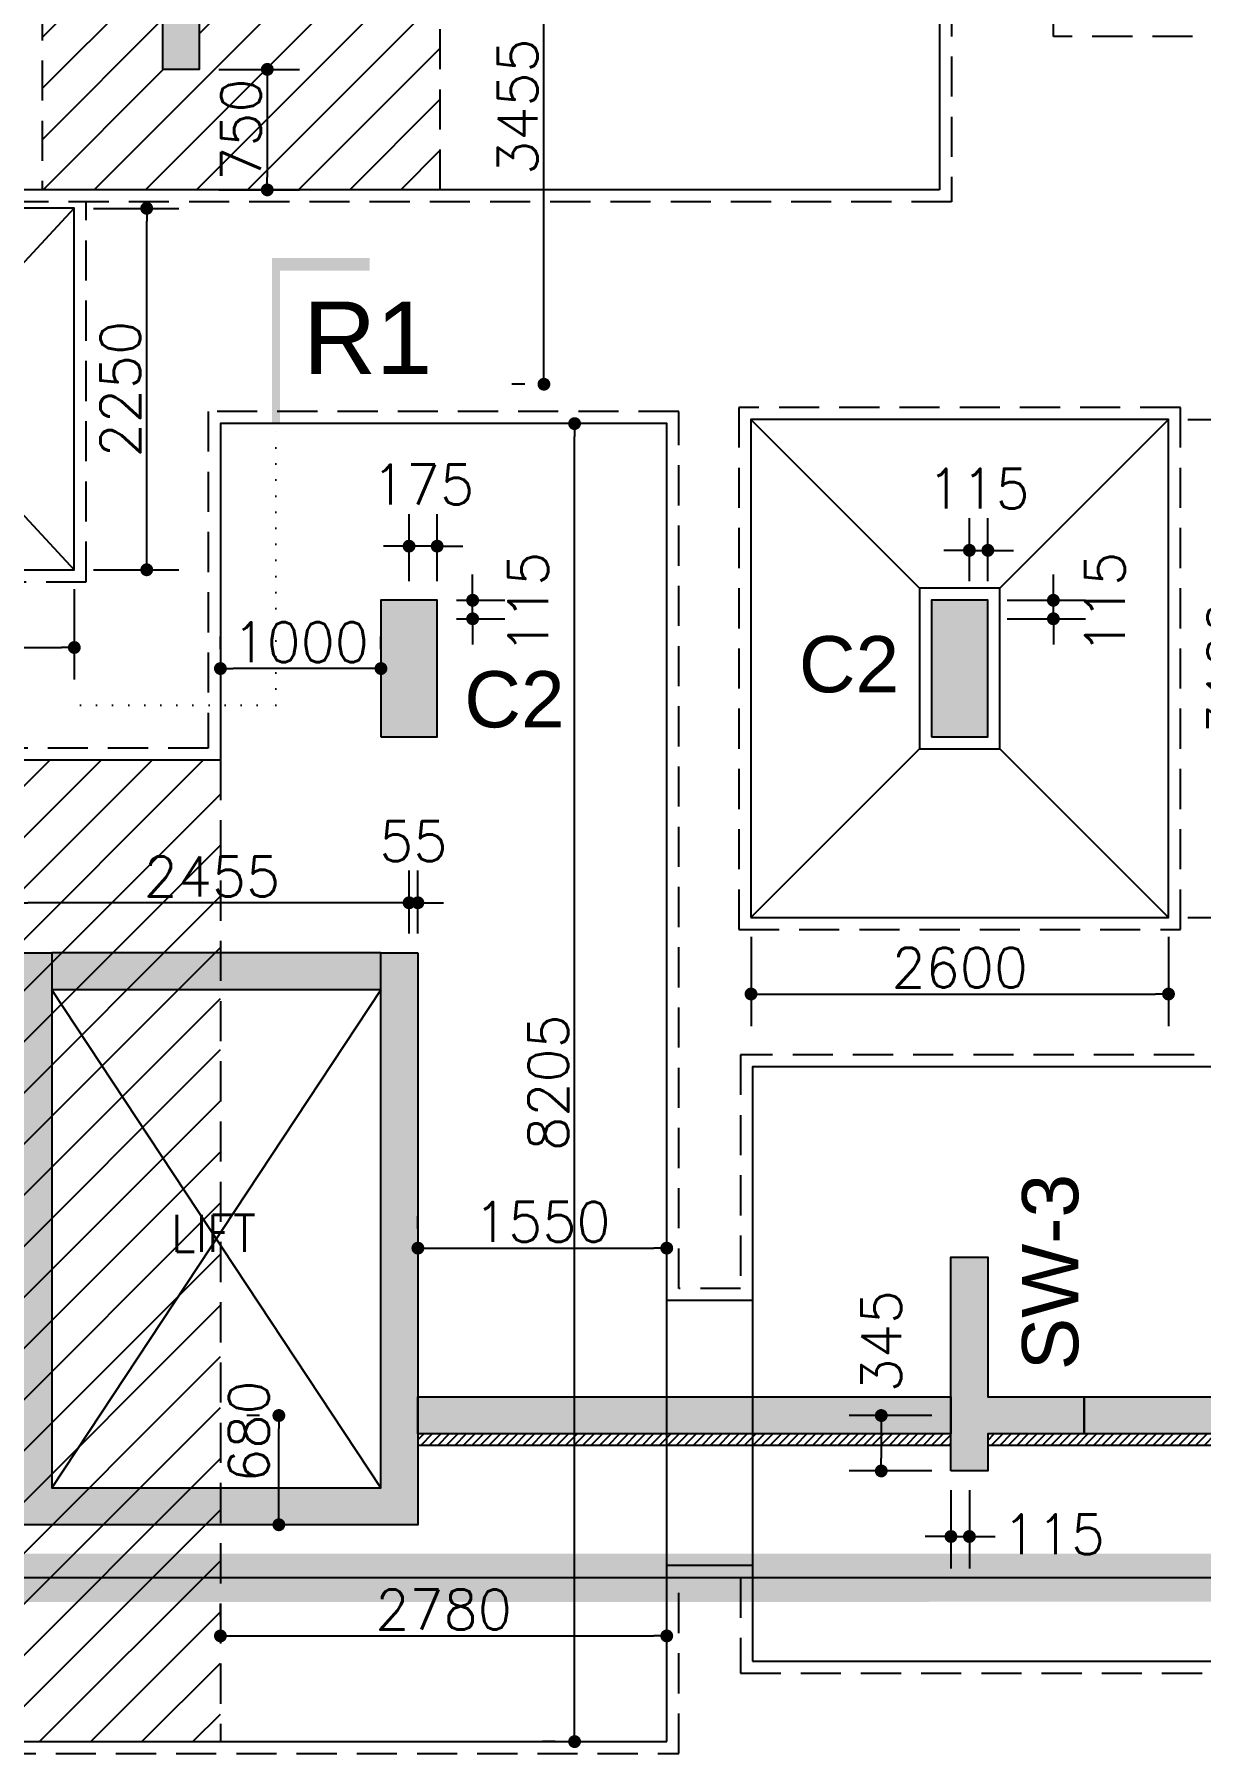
# Model space of a CAD drawing. Extents: x -200722 to 834823, y -494970 to 88783.
# Drawn here: x 493762 to 501026, y 23049 to 33752 of the extents above; entities that cross this region are included whole.
import ezdxf
from ezdxf.enums import TextEntityAlignment as Align

# ---------------------------------------------------------------- set-up
doc = ezdxf.new("R2010")
doc.units = 0
doc.header["$LTSCALE"] = 100
doc.header["$MEASUREMENT"] = 0
doc.header["$PDMODE"] = 34
doc.linetypes.add('DOT', pattern=[0.25, 0, -0.25])
doc.linetypes.add('HIDDEN', pattern=[0.375, 0.25, -0.125])
doc.layers.get('0').update_dxf_attribs({"linetype": 'CONTINUOUS'})
doc.layers.get('DEFPOINTS').update_dxf_attribs({"linetype": 'CONTINUOUS'})
doc.layers.add('1_COLUMN', color=4, linetype='CONTINUOUS', lineweight=5)
doc.layers.add('HATCH', color=252, linetype='CONTINUOUS', lineweight=30)
for name, color, linetype in [('BEAM', 4, 'CONTINUOUS'), ('COL. SHED. STEEL.', 6, 'CONTINUOUS'), ('COL_H', 235, 'CONTINUOUS'), ('DIM', 3, 'CONTINUOUS'), ('F_EXEC', 3, 'HIDDEN'), ('F_FTG1', 11, 'CONTINUOUS'), ('RCCWALL', 6, 'CONTINUOUS'), ('SLAB THK.', 2, 'CONTINUOUS'), ('TEXT', 2, 'CONTINUOUS')]:
    doc.layers.add(name, color=color, linetype=linetype)
doc.styles.add('AR', font='arial.ttf')
doc.styles.add('ROMANS', font='romans.shx')
doc.styles.get("Standard").update_dxf_attribs({"font": 'simplex.shx'})
doc.styles.add('TIMES-N', font='arial.ttf')
doc.dimstyles.new('STANDARD$0', dxfattribs={"dimtxt": 2.5, "dimasz": 2.5, "dimexe": 2, "dimexo": 0.7, "dimgap": 0.9, "dimtad": 1, "dimdec": 0, "dimdsep": 46, "dimtxsty": 'ROMANS', "dimcen": 0.09, "dimclrd": 4, "dimclre": 4, "dimclrt": 3, "dimadec": 0, "dimazin": 0, "dimtfac": 1, "dimtdec": 0, "dimtmove": 0, "dimatfit": 3, "dimfxl": 1, "dimtolj": 1, "dimtzin": 0, "dimarcsym": 0})

# ---------------------------------------------------------------- blocks, each defined once
blk = doc.blocks.new('DOT')
at = {"color": 0, "linetype": 'ByBlock'}
blk.add_line((-0.5, 0), (-1, 0), dxfattribs=at)
at = {"color": 0, "linetype": 'ByBlock', "const_width": 0.5}
blk.add_lwpolyline([(-0.25, 0, 1), (0.25, 0, 1)], format="xyb", close=True, dxfattribs=at)
blk = doc.blocks.new('*D2489')
at = {"layer": 'BEAM', "color": 0, "lineweight": -2, "transparency": 16777216}
for p, q in [((494921, 23902), (494921, 23982)), ((497701, 23902), (497701, 23982)), ((495001, 23782), (497621, 23782))]:
    blk.add_line(p, q, dxfattribs=at)
at = {"layer": 'DEFPOINTS', "color": 0, "lineweight": -3, "ltscale": 0.4, "transparency": 16777216}
for p in [(494921, 23782), (497701, 23782), (497701, 23782)]:
    blk.add_point(p, dxfattribs=at)
at = {"layer": 'BEAM', "color": 0, "lineweight": -2, "ltscale": 0.4, "transparency": 16777216, "xscale": 80, "yscale": 80, "zscale": 80, "rotation": 180}
blk.add_blockref('DOT', (494921, 23782), dxfattribs=at)
at = {"layer": 'BEAM', "color": 0, "lineweight": -2, "ltscale": 0.4, "transparency": 16777216, "xscale": 80, "yscale": 80, "zscale": 80}
blk.add_blockref('DOT', (497701, 23782), dxfattribs=at)
at = {"layer": 'BEAM', "color": 0, "ltscale": 0.4, "transparency": 16777216, "insert": (496311, 23946), "char_height": 248, "attachment_point": 5}
blk.add_mtext('\\A1;2780', dxfattribs=at)
blk = doc.blocks.new('_DOT')
at = {"color": 0, "linetype": 'ByBlock'}
blk.add_line((-0.5, 0), (-1, 0), dxfattribs=at)
at = {"color": 0, "linetype": 'ByBlock', "const_width": 0.5}
blk.add_lwpolyline([(-0.25, 0, 1), (0.25, 0, 1)], format="xyb", close=True, dxfattribs=at)
blk = doc.blocks.new('*D2262')
at = {"layer": 'BEAM', "color": 0, "lineweight": -2, "transparency": 16777216}
for p, q in [((496151, 26316), (496151, 26396)), ((497701, 26316), (497701, 26396)), ((496231, 26196), (497621, 26196))]:
    blk.add_line(p, q, dxfattribs=at)
at = {"layer": 'DEFPOINTS', "color": 0, "lineweight": -3, "ltscale": 0.4, "transparency": 16777216}
for p in [(496151, 26196), (497701, 26196), (497701, 26196)]:
    blk.add_point(p, dxfattribs=at)
at = {"layer": 'BEAM', "color": 0, "lineweight": -2, "ltscale": 0.4, "transparency": 16777216, "xscale": 80, "yscale": 80, "zscale": 80, "rotation": 180}
blk.add_blockref('DOT', (496151, 26196), dxfattribs=at)
at = {"layer": 'BEAM', "color": 0, "lineweight": -2, "ltscale": 0.4, "transparency": 16777216, "xscale": 80, "yscale": 80, "zscale": 80}
blk.add_blockref('DOT', (497701, 26196), dxfattribs=at)
at = {"layer": 'BEAM', "color": 0, "ltscale": 0.4, "transparency": 16777216, "insert": (496926, 26360), "char_height": 248, "attachment_point": 5}
blk.add_mtext('\\A1;1550', dxfattribs=at)
blk = doc.blocks.new('*D2267')
at = {"layer": 'BEAM', "color": 0, "lineweight": -2, "transparency": 16777216}
for p, q in [((497007, 31329), (496927, 31329)), ((497127, 23204), (497127, 31249)), ((497007, 23124), (496927, 23124))]:
    blk.add_line(p, q, dxfattribs=at)
at = {"layer": 'DEFPOINTS', "color": 0, "lineweight": -3, "ltscale": 0.4, "transparency": 16777216}
for p in [(497127, 31329), (497127, 31329), (497127, 23124)]:
    blk.add_point(p, dxfattribs=at)
at = {"layer": 'BEAM', "color": 0, "lineweight": -2, "ltscale": 0.4, "transparency": 16777216, "xscale": 80, "yscale": 80, "zscale": 80}
for p, rotation in [((497127, 31329), 90), ((497127, 23124), 270)]:
    blk.add_blockref('DOT', p, dxfattribs=dict(at, rotation=rotation))
at = {"layer": 'BEAM', "color": 0, "ltscale": 0.4, "transparency": 16777216, "insert": (496963, 27227), "char_height": 248, "attachment_point": 5, "rotation": 90}
blk.add_mtext('\\A1;8205', dxfattribs=at)
blk = doc.blocks.new('*D2269')
at = {"layer": 'BEAM', "color": 0, "lineweight": -2, "transparency": 16777216}
for p, q in [((494921, 29924), (494921, 30004)), ((495921, 29924), (495921, 30004)), ((495841, 29804), (495001, 29804))]:
    blk.add_line(p, q, dxfattribs=at)
at = {"layer": 'DEFPOINTS', "color": 0, "lineweight": -3, "ltscale": 0.4, "transparency": 16777216}
for p in [(494921, 29804), (494921, 29804), (495921, 29804)]:
    blk.add_point(p, dxfattribs=at)
at = {"layer": 'BEAM', "color": 0, "lineweight": -2, "ltscale": 0.4, "transparency": 16777216, "xscale": 80, "yscale": 80, "zscale": 80, "rotation": 180}
blk.add_blockref('DOT', (494921, 29804), dxfattribs=at)
at = {"layer": 'BEAM', "color": 0, "lineweight": -2, "ltscale": 0.4, "transparency": 16777216, "xscale": 80, "yscale": 80, "zscale": 80}
blk.add_blockref('DOT', (495921, 29804), dxfattribs=at)
at = {"layer": 'BEAM', "color": 0, "ltscale": 0.4, "transparency": 16777216, "insert": (495421, 29968), "char_height": 248, "attachment_point": 5}
blk.add_mtext('\\A1;1000', dxfattribs=at)
blk = doc.blocks.new('*D2270')
at = {"layer": 'BEAM', "color": 0, "lineweight": -2, "transparency": 16777216}
for p, q in [((496096, 28154), (496096, 28546)), ((496151, 28154), (496151, 28546)), ((496016, 28346), (495936, 28346)), ((496096, 28346), (496151, 28346)), ((496231, 28346), (496311, 28346))]:
    blk.add_line(p, q, dxfattribs=at)
at = {"layer": 'DEFPOINTS', "color": 0, "lineweight": -3, "ltscale": 0.4, "transparency": 16777216}
for p in [(496151, 28346), (496096, 28034), (496151, 28034)]:
    blk.add_point(p, dxfattribs=at)
at = {"layer": 'BEAM', "color": 0, "lineweight": -2, "ltscale": 0.4, "transparency": 16777216, "xscale": 80, "yscale": 80, "zscale": 80}
blk.add_blockref('DOT', (496096, 28346), dxfattribs=at)
at = {"layer": 'BEAM', "color": 0, "lineweight": -2, "ltscale": 0.4, "transparency": 16777216, "xscale": 80, "yscale": 80, "zscale": 80, "rotation": 180}
blk.add_blockref('DOT', (496151, 28346), dxfattribs=at)
at = {"layer": 'BEAM', "color": 0, "ltscale": 0.4, "transparency": 16777216, "insert": (496123, 28730), "char_height": 248, "attachment_point": 5}
blk.add_mtext('\\A1;55', dxfattribs=at)
blk = doc.blocks.new('*D2271')
at = {"layer": 'BEAM', "color": 0, "lineweight": -2, "transparency": 16777216}
for p, q in [((493641, 28154), (493641, 28546)), ((496096, 28154), (496096, 28546)), ((496016, 28346), (493721, 28346))]:
    blk.add_line(p, q, dxfattribs=at)
at = {"layer": 'DEFPOINTS', "color": 0, "lineweight": -3, "ltscale": 0.4, "transparency": 16777216}
for p in [(493641, 28346), (493641, 28034), (496096, 28034)]:
    blk.add_point(p, dxfattribs=at)
at = {"layer": 'BEAM', "color": 0, "lineweight": -2, "ltscale": 0.4, "transparency": 16777216, "xscale": 80, "yscale": 80, "zscale": 80, "rotation": 180}
blk.add_blockref('DOT', (493641, 28346), dxfattribs=at)
at = {"layer": 'BEAM', "color": 0, "lineweight": -2, "ltscale": 0.4, "transparency": 16777216, "xscale": 80, "yscale": 80, "zscale": 80}
blk.add_blockref('DOT', (496096, 28346), dxfattribs=at)
at = {"layer": 'BEAM', "color": 0, "ltscale": 0.4, "transparency": 16777216, "insert": (494868, 28510), "char_height": 248, "attachment_point": 5}
blk.add_mtext('\\A1;2455', dxfattribs=at)
blk = doc.blocks.new('*D2274')
at = {"layer": 'BEAM', "color": 0, "lineweight": -2, "transparency": 16777216}
for p, q in [((495165, 25154), (495085, 25154)), ((495285, 24554), (495285, 25074)), ((495165, 24474), (495085, 24474))]:
    blk.add_line(p, q, dxfattribs=at)
at = {"layer": 'DEFPOINTS', "color": 0, "lineweight": -3, "ltscale": 0.4, "transparency": 16777216}
for p in [(495285, 25154), (495285, 25154), (495285, 24474)]:
    blk.add_point(p, dxfattribs=at)
at = {"layer": 'BEAM', "color": 0, "lineweight": -2, "ltscale": 0.4, "transparency": 16777216, "xscale": 80, "yscale": 80, "zscale": 80}
for p, rotation in [((495285, 25154), 90), ((495285, 24474), 270)]:
    blk.add_blockref('DOT', p, dxfattribs=dict(at, rotation=rotation))
at = {"layer": 'BEAM', "color": 0, "ltscale": 0.4, "transparency": 16777216, "insert": (495098, 25054), "char_height": 248, "attachment_point": 5, "rotation": 90}
blk.add_mtext('\\A1;680', dxfattribs=at)
blk = doc.blocks.new('*D2290')
at = {"layer": 'BEAM', "color": 0, "lineweight": -2, "transparency": 16777216}
for p, q in [((494911, 33534), (495413, 33534)), ((495213, 33454), (495213, 32864)), ((494911, 32784), (495413, 32784))]:
    blk.add_line(p, q, dxfattribs=at)
at = {"layer": 'DEFPOINTS', "color": 0, "lineweight": -3, "ltscale": 0.4, "transparency": 16777216}
for p in [(494791, 33534), (494791, 32784), (495213, 32784)]:
    blk.add_point(p, dxfattribs=at)
at = {"layer": 'BEAM', "color": 0, "lineweight": -2, "ltscale": 0.4, "transparency": 16777216, "xscale": 80, "yscale": 80, "zscale": 80}
for p, rotation in [((495213, 33534), 90), ((495213, 32784), 270)]:
    blk.add_blockref('DOT', p, dxfattribs=dict(at, rotation=rotation))
at = {"layer": 'BEAM', "color": 0, "ltscale": 0.4, "transparency": 16777216, "insert": (495049, 33159), "char_height": 248, "attachment_point": 5, "rotation": 90}
blk.add_mtext('\\A1;750', dxfattribs=at)
blk = doc.blocks.new('*D2291')
at = {"layer": 'BEAM', "color": 0, "lineweight": -2, "transparency": 16777216}
for p, q in [((496816, 35029), (496736, 35029)), ((496936, 31654), (496936, 34949)), ((496816, 31574), (496736, 31574))]:
    blk.add_line(p, q, dxfattribs=at)
at = {"layer": 'DEFPOINTS', "color": 0, "lineweight": -3, "ltscale": 0.4, "transparency": 16777216}
for p in [(496936, 35029), (496936, 35029), (496936, 31574)]:
    blk.add_point(p, dxfattribs=at)
at = {"layer": 'BEAM', "color": 0, "lineweight": -2, "ltscale": 0.4, "transparency": 16777216, "xscale": 80, "yscale": 80, "zscale": 80}
for p, rotation in [((496936, 35029), 90), ((496936, 31574), 270)]:
    blk.add_blockref('DOT', p, dxfattribs=dict(at, rotation=rotation))
at = {"layer": 'BEAM', "color": 0, "ltscale": 0.4, "transparency": 16777216, "insert": (496772, 33302), "char_height": 248, "attachment_point": 5, "rotation": 90}
blk.add_mtext('\\A1;3455', dxfattribs=at)
blk = doc.blocks.new('*D2468')
at = {"layer": 'BEAM', "color": 0, "lineweight": -2, "transparency": 16777216}
for p, q in [((498226, 28134), (498226, 27578)), ((500826, 28134), (500826, 27578)), ((498306, 27778), (500746, 27778))]:
    blk.add_line(p, q, dxfattribs=at)
at = {"layer": 'DEFPOINTS', "color": 0, "lineweight": -3, "ltscale": 0.4, "transparency": 16777216}
for p in [(498226, 28254), (500826, 28254), (500826, 27778)]:
    blk.add_point(p, dxfattribs=at)
at = {"layer": 'BEAM', "color": 0, "lineweight": -2, "ltscale": 0.4, "transparency": 16777216, "xscale": 80, "yscale": 80, "zscale": 80, "rotation": 180}
blk.add_blockref('DOT', (498226, 27778), dxfattribs=at)
at = {"layer": 'BEAM', "color": 0, "lineweight": -2, "ltscale": 0.4, "transparency": 16777216, "xscale": 80, "yscale": 80, "zscale": 80}
blk.add_blockref('DOT', (500826, 27778), dxfattribs=at)
at = {"layer": 'BEAM', "color": 0, "ltscale": 0.4, "transparency": 16777216, "insert": (499526, 27942), "char_height": 248, "attachment_point": 5}
blk.add_mtext('\\A1;2600', dxfattribs=at)
blk = doc.blocks.new('*D2469')
at = {"layer": 'BEAM', "color": 0, "lineweight": -2, "transparency": 16777216}
for p, q in [((500946, 31354), (501556, 31354)), ((501356, 28334), (501356, 31274)), ((500946, 28254), (501556, 28254))]:
    blk.add_line(p, q, dxfattribs=at)
at = {"layer": 'DEFPOINTS', "color": 0, "lineweight": -3, "ltscale": 0.4, "transparency": 16777216}
for p in [(500826, 31354), (501356, 31354), (500826, 28254)]:
    blk.add_point(p, dxfattribs=at)
at = {"layer": 'BEAM', "color": 0, "lineweight": -2, "ltscale": 0.4, "transparency": 16777216, "xscale": 80, "yscale": 80, "zscale": 80}
for p, rotation in [((501356, 31354), 90), ((501356, 28254), 270)]:
    blk.add_blockref('DOT', p, dxfattribs=dict(at, rotation=rotation))
at = {"layer": 'BEAM', "color": 0, "ltscale": 0.4, "transparency": 16777216, "insert": (501192, 29804), "char_height": 248, "attachment_point": 5, "rotation": 90}
blk.add_mtext('\\A1;3100', dxfattribs=at)
blk = doc.blocks.new('*D2476')
at = {"layer": 'BEAM', "color": 0, "lineweight": -2, "transparency": 16777216}
for p, q in [((490911, 30299), (490911, 29735)), ((494011, 30299), (494011, 29735)), ((490991, 29935), (493931, 29935))]:
    blk.add_line(p, q, dxfattribs=at)
at = {"layer": 'DEFPOINTS', "color": 0, "lineweight": -3, "ltscale": 0.4, "transparency": 16777216}
for p in [(490911, 30419), (494011, 30419), (494011, 29935)]:
    blk.add_point(p, dxfattribs=at)
at = {"layer": 'BEAM', "color": 0, "lineweight": -2, "ltscale": 0.4, "transparency": 16777216, "xscale": 80, "yscale": 80, "zscale": 80, "rotation": 180}
blk.add_blockref('DOT', (490911, 29935), dxfattribs=at)
at = {"layer": 'BEAM', "color": 0, "lineweight": -2, "ltscale": 0.4, "transparency": 16777216, "xscale": 80, "yscale": 80, "zscale": 80}
blk.add_blockref('DOT', (494011, 29935), dxfattribs=at)
at = {"layer": 'BEAM', "color": 0, "ltscale": 0.4, "transparency": 16777216, "insert": (492461, 30099), "char_height": 248, "attachment_point": 5}
blk.add_mtext('\\A1;3100', dxfattribs=at)
blk = doc.blocks.new('*D2477')
at = {"layer": 'BEAM', "color": 0, "lineweight": -2, "transparency": 16777216}
for p, q in [((494131, 32669), (494662, 32669)), ((494462, 30499), (494462, 32589)), ((494131, 30419), (494662, 30419))]:
    blk.add_line(p, q, dxfattribs=at)
at = {"layer": 'DEFPOINTS', "color": 0, "lineweight": -3, "ltscale": 0.4, "transparency": 16777216}
for p in [(494011, 32669), (494462, 32669), (494011, 30419)]:
    blk.add_point(p, dxfattribs=at)
at = {"layer": 'BEAM', "color": 0, "lineweight": -2, "ltscale": 0.4, "transparency": 16777216, "xscale": 80, "yscale": 80, "zscale": 80}
for p, rotation in [((494462, 32669), 90), ((494462, 30419), 270)]:
    blk.add_blockref('DOT', p, dxfattribs=dict(at, rotation=rotation))
at = {"layer": 'BEAM', "color": 0, "ltscale": 0.4, "transparency": 16777216, "insert": (494298, 31544), "char_height": 248, "attachment_point": 5, "rotation": 90}
blk.add_mtext('\\A1;2250', dxfattribs=at)
blk = doc.blocks.new('*D2505')
at = {"layer": 'BEAM', "color": 0, "lineweight": -2, "transparency": 16777216}
for p, q in [((499586, 30349), (499586, 30740)), ((499701, 30349), (499701, 30740)), ((499506, 30540), (499426, 30540)), ((499586, 30540), (499701, 30540)), ((499781, 30540), (499861, 30540))]:
    blk.add_line(p, q, dxfattribs=at)
at = {"layer": 'DEFPOINTS', "color": 0, "lineweight": -3, "ltscale": 0.4, "transparency": 16777216}
for p in [(499701, 30540), (499586, 30229), (499701, 30229)]:
    blk.add_point(p, dxfattribs=at)
at = {"layer": 'BEAM', "color": 0, "lineweight": -2, "ltscale": 0.4, "transparency": 16777216, "xscale": 80, "yscale": 80, "zscale": 80}
blk.add_blockref('DOT', (499586, 30540), dxfattribs=at)
at = {"layer": 'BEAM', "color": 0, "lineweight": -2, "ltscale": 0.4, "transparency": 16777216, "xscale": 80, "yscale": 80, "zscale": 80, "rotation": 180}
blk.add_blockref('DOT', (499701, 30540), dxfattribs=at)
at = {"layer": 'BEAM', "color": 0, "ltscale": 0.4, "transparency": 16777216, "insert": (499643, 30924), "char_height": 248, "attachment_point": 5}
blk.add_mtext('\\A1;115', dxfattribs=at)
blk = doc.blocks.new('*D2506')
at = {"layer": 'BEAM', "color": 0, "lineweight": -2, "transparency": 16777216}
for p, q in [((500109, 30309), (500109, 30389)), ((499821, 30229), (500309, 30229)), ((500109, 30114), (500109, 30229)), ((499821, 30114), (500309, 30114)), ((500109, 30034), (500109, 29954))]:
    blk.add_line(p, q, dxfattribs=at)
at = {"layer": 'DEFPOINTS', "color": 0, "lineweight": -3, "ltscale": 0.4, "transparency": 16777216}
for p in [(499701, 30229), (500109, 30229), (499701, 30114)]:
    blk.add_point(p, dxfattribs=at)
at = {"layer": 'BEAM', "color": 0, "lineweight": -2, "ltscale": 0.4, "transparency": 16777216, "xscale": 80, "yscale": 80, "zscale": 80}
for p, rotation in [((500109, 30229), 270), ((500109, 30114), 90)]:
    blk.add_blockref('DOT', p, dxfattribs=dict(at, rotation=rotation))
at = {"layer": 'BEAM', "color": 0, "ltscale": 0.4, "transparency": 16777216, "insert": (500430, 30213), "char_height": 248, "attachment_point": 5, "rotation": 90}
blk.add_mtext('\\A1;115', dxfattribs=at)
blk = doc.blocks.new('*D2509')
at = {"layer": 'BEAM', "color": 0, "lineweight": -2, "transparency": 16777216}
for p, q in [((496096, 30349), (496096, 30766)), ((496271, 30349), (496271, 30766)), ((496016, 30566), (495936, 30566)), ((496271, 30566), (496096, 30566)), ((496351, 30566), (496431, 30566))]:
    blk.add_line(p, q, dxfattribs=at)
at = {"layer": 'DEFPOINTS', "color": 0, "lineweight": -3, "ltscale": 0.4, "transparency": 16777216}
for p in [(496096, 30566), (496096, 30229), (496271, 30229)]:
    blk.add_point(p, dxfattribs=at)
at = {"layer": 'BEAM', "color": 0, "lineweight": -2, "ltscale": 0.4, "transparency": 16777216, "xscale": 80, "yscale": 80, "zscale": 80}
blk.add_blockref('DOT', (496096, 30566), dxfattribs=at)
at = {"layer": 'BEAM', "color": 0, "lineweight": -2, "ltscale": 0.4, "transparency": 16777216, "xscale": 80, "yscale": 80, "zscale": 80, "rotation": 180}
blk.add_blockref('DOT', (496271, 30566), dxfattribs=at)
at = {"layer": 'BEAM', "color": 0, "ltscale": 0.4, "transparency": 16777216, "insert": (496183, 30950), "char_height": 248, "attachment_point": 5}
blk.add_mtext('\\A1;175', dxfattribs=at)
blk = doc.blocks.new('*D2510')
at = {"layer": 'BEAM', "color": 0, "lineweight": -2, "transparency": 16777216}
for p, q in [((496492, 30309), (496492, 30389)), ((496391, 30229), (496692, 30229)), ((496492, 30114), (496492, 30229)), ((496391, 30114), (496692, 30114)), ((496492, 30034), (496492, 29954))]:
    blk.add_line(p, q, dxfattribs=at)
at = {"layer": 'DEFPOINTS', "color": 0, "lineweight": -3, "ltscale": 0.4, "transparency": 16777216}
for p in [(496271, 30229), (496492, 30229), (496271, 30114)]:
    blk.add_point(p, dxfattribs=at)
at = {"layer": 'BEAM', "color": 0, "lineweight": -2, "ltscale": 0.4, "transparency": 16777216, "xscale": 80, "yscale": 80, "zscale": 80}
for p, rotation in [((496492, 30229), 270), ((496492, 30114), 90)]:
    blk.add_blockref('DOT', p, dxfattribs=dict(at, rotation=rotation))
at = {"layer": 'BEAM', "color": 0, "ltscale": 0.4, "transparency": 16777216, "insert": (496838, 30213), "char_height": 248, "attachment_point": 5, "rotation": 90}
blk.add_mtext('\\A1;115', dxfattribs=at)
blk = doc.blocks.new('*D2518')
at = {"layer": 'BEAM', "color": 0, "lineweight": -2, "transparency": 16777216}
for p, q in [((499351, 25154), (498837, 25154)), ((499037, 25074), (499037, 24889)), ((499351, 24809), (498837, 24809))]:
    blk.add_line(p, q, dxfattribs=at)
at = {"layer": 'DEFPOINTS', "color": 0, "lineweight": -3, "ltscale": 0.4, "transparency": 16777216}
for p in [(499471, 25154), (499037, 24809), (499471, 24809)]:
    blk.add_point(p, dxfattribs=at)
at = {"layer": 'BEAM', "color": 0, "lineweight": -2, "ltscale": 0.4, "transparency": 16777216, "xscale": 80, "yscale": 80, "zscale": 80}
for p, rotation in [((499037, 25154), 90), ((499037, 24809), 270)]:
    blk.add_blockref('DOT', p, dxfattribs=dict(at, rotation=rotation))
at = {"layer": 'BEAM', "color": 0, "ltscale": 0.4, "transparency": 16777216, "insert": (499037, 25617), "char_height": 248, "attachment_point": 5, "rotation": 90}
blk.add_mtext('\\A1;345', dxfattribs=at)
blk = doc.blocks.new('*D2519')
at = {"layer": 'BEAM', "color": 0, "lineweight": -2, "transparency": 16777216}
for p, q in [((499471, 24689), (499471, 24201)), ((499586, 24689), (499586, 24201)), ((499391, 24401), (499311, 24401)), ((499471, 24401), (499586, 24401)), ((499666, 24401), (499746, 24401))]:
    blk.add_line(p, q, dxfattribs=at)
at = {"layer": 'DEFPOINTS', "color": 0, "lineweight": -3, "ltscale": 0.4, "transparency": 16777216}
for p in [(499471, 24809), (499586, 24809), (499586, 24401)]:
    blk.add_point(p, dxfattribs=at)
at = {"layer": 'BEAM', "color": 0, "lineweight": -2, "ltscale": 0.4, "transparency": 16777216, "xscale": 80, "yscale": 80, "zscale": 80}
blk.add_blockref('DOT', (499471, 24401), dxfattribs=at)
at = {"layer": 'BEAM', "color": 0, "lineweight": -2, "ltscale": 0.4, "transparency": 16777216, "xscale": 80, "yscale": 80, "zscale": 80, "rotation": 180}
blk.add_blockref('DOT', (499586, 24401), dxfattribs=at)
at = {"layer": 'BEAM', "color": 0, "ltscale": 0.4, "transparency": 16777216, "insert": (500112, 24414), "char_height": 248, "attachment_point": 5}
blk.add_mtext('\\A1;115', dxfattribs=at)

msp = doc.modelspace()

# ---------------------------------------------------------------- hatches: boundary and pattern name
at = {"layer": 'COL_H', "ltscale": 0.4}
for color, points in [(256, [(494560.5, 33534.4), (494790.5, 33534.4), (494790.5, 38639.4), (494790.5, 38739.4), (494560.5, 38739.4)]), (256, [(495920.5, 29379.4), (496270.5, 29379.4), (496270.5, 30229.4), (495920.5, 30229.4)]), (256, [(499350.5, 29379.4), (499700.5, 29379.4), (499700.5, 30229.4), (499350.5, 30229.4)]), (256, [(496150.5, 28034.4), (496150.5, 24474.4), (493640.5, 24474.4), (493640.5, 28034.4), (493870.5, 28034.4), (493870.5, 24704.4), (495920.5, 24704.4), (495920.5, 28034.4)]), (8, [(493870.5, 28034.4), (493870.5, 27804.4), (495920.5, 27804.4), (495920.5, 28034.4)]), (256, [(499470.5, 24809.4), (499470.5, 26139.4), (499700.5, 26139.4), (499700.5, 25269.4), (500300.5, 25269.4), (500300.5, 25039.4), (499700.5, 25039.4), (499700.5, 24809.4)])]:
    msp.add_hatch(color=color, dxfattribs=at).paths.add_polyline_path(points)
at = {"layer": 'DIM', "ltscale": 0.4}
h = msp.add_hatch(dxfattribs=at)
h.set_pattern_fill('ANSI31', color=256, scale=300, style=0)
h.set_pattern_definition([(45, (191292.92, 0), (-26.5165043, 26.5165043), [])])
h.paths.add_polyline_path([(499470.5, 25039.4), (496150.5, 25039.4), (496150.5, 24969.4), (499470.5, 24969.4)])
h.paths.add_polyline_path([(503786.5, 25039.4), (499700.5, 25039.4), (499700.5, 24969.4), (503786.5, 24969.4)])
h.paths.add_polyline_path([(517104.5, 25039.4), (504016.5, 25039.4), (504016.5, 24969.4), (517104.5, 24969.4)])
at = {"layer": 'HATCH', "lineweight": -3, "ltscale": 0.4}
h = msp.add_hatch(dxfattribs=at)
h.set_pattern_fill('ANSI31', color=256, scale=1800, style=0)
h.set_pattern_definition([(45, (240110.92, 31727.5), (-159.09903, 159.09903), [])])
h.paths.add_polyline_path([(493810.5, 32784.4), (496290.5, 32784.4), (496290.5, 36739.4), (499400.5, 36739.4), (499400.5, 40339.4), (493810.5, 40339.4)])
h.paths.add_polyline_path([(498400.5, 37739.4), (498170.5, 37739.4), (498170.5, 38409.4), (497800.5, 38409.4), (497800.5, 38639.4), (498400.5, 38639.4)], flags=16)
h.paths.add_polyline_path([(497399.5, 38639.4), (497800.5, 38639.4), (497800.5, 38409.4), (497399.5, 38409.4)], flags=16)
h.paths.add_polyline_path([(496398.5, 38639.4), (496799.5, 38639.4), (496799.5, 38409.4), (496398.5, 38409.4)], flags=16)
h.paths.add_polyline_path([(497399.5, 38409.4), (496799.5, 38409.4), (496799.5, 38639.4), (497399.5, 38639.4)], flags=16)
h.paths.add_polyline_path([(496398.5, 38409.4), (495390.5, 38409.4), (495390.5, 38639.4), (496398.5, 38639.4)], flags=16)
h.paths.add_polyline_path([(494560.5, 33534.4), (494790.5, 33534.4), (494790.5, 38639.4), (494790.5, 38739.4), (494560.5, 38739.4)], flags=16)
h = msp.add_hatch(dxfattribs=at)
h.set_pattern_fill('ANSI31', color=256, scale=1800, style=0)
h.set_pattern_definition([(45, (191292.92, 0), (-159.09903, 159.09903), [])])
h.paths.add_polyline_path([(490000.5, 23124.4), (494920.5, 23124.4), (494920.5, 29234.4), (490000.5, 29234.4)])
for points in [[(496150.5, 25269.4), (499470.5, 25269.4), (499470.5, 25039.4), (496150.5, 25039.4)], [(500300.5, 25269.4), (503186.5, 25269.4), (503186.5, 25039.4), (500300.5, 25039.4)]]:
    msp.add_hatch(color=256, dxfattribs=at).paths.add_polyline_path(points)

# ---------------------------------------------------------------- linework, layer by layer
at = {"color": 1, "lineweight": -3, "ltscale": 0.4}
msp.add_line((518279.5, 24144.3, 7296.2), (454820.5, 24143.9, 5270.9), dxfattribs=at)
at = {"color": 5, "lineweight": -3, "ltscale": 0.4, "const_width": 300, "elevation": 7446.6}
msp.add_lwpolyline([(454820.5, 52099.9), (518279.5, 52099.9), (518279.5, 24144.4), (454820.5, 24143.9), (454820.5, 52099.9)], dxfattribs=at)
at = {"color": 1, "linetype": 'DOT', "ltscale": 4}
msp.add_lwpolyline([(494049.3, 29576.9), (495267.2, 29576.9), (495267.2, 31331.3)], dxfattribs=at)
at = {"layer": '1_COLUMN', "color": 6, "lineweight": -3, "ltscale": 0.01}
for p, q in [((495920.5, 27804.4, 7446.6), (493870.5, 24704.4, 7446.6)), ((495920.5, 24704.4, 7446.6), (493870.5, 27804.4, 7446.6))]:
    msp.add_line(p, q, dxfattribs=at)
at = {"layer": 'COL. SHED. STEEL.', "ltscale": 500}
for p, q in [((495920.5, 28034.4, 7446.6), (493870.5, 28034.4, 7446.6)), ((495920.5, 27804.4, 7446.6), (493870.5, 27804.4, 7446.6))]:
    msp.add_line(p, q, dxfattribs=at)
at = {"layer": 'COL. SHED. STEEL.', "ltscale": 500, "elevation": 7446.6}
for points in [[(494560.5, 33534.4), (494790.5, 33534.4), (494790.5, 38639.4), (494790.5, 38739.4), (494560.5, 38739.4), (494560.5, 33534.4)], [(495920.5, 29379.4), (496270.5, 29379.4), (496270.5, 30229.4), (495920.5, 30229.4), (495920.5, 29379.4)], [(499350.5, 29379.4), (499700.5, 29379.4), (499700.5, 30229.4), (499350.5, 30229.4), (499350.5, 29379.4)], [(496150.5, 28034.4), (496150.5, 24474.4), (493640.5, 24474.4), (493640.5, 28034.4), (493870.5, 28034.4), (493870.5, 24704.4), (493870.5, 24704.4), (495920.5, 24704.4), (495920.5, 24704.4), (495920.5, 28034.4), (496150.5, 28034.4)], [(499470.5, 24809.4), (499470.5, 26139.4), (499700.5, 26139.4), (499700.5, 25269.4), (500300.5, 25269.4), (500300.5, 25039.4), (499700.5, 25039.4), (499700.5, 24809.4), (499470.5, 24809.4)]]:
    msp.add_lwpolyline(points, dxfattribs=at)
at = {"layer": 'DIM', "color": 1}
msp.add_lwpolyline([(495850.3, 32320.5, 80, 80, 0), (495267.2, 32320.5, 50, 50, 0), (495267.2, 31331.3, 50, 50, 0)], format="xyseb", dxfattribs=at)
at = {"layer": 'F_EXEC', "ltscale": 10}
msp.add_line((498160.5, 25944.4, 7446.6), (497775.5, 25944.4, 7446.6), dxfattribs=at)
at = {"layer": 'F_EXEC', "ltscale": 10, "elevation": 7446.6}
for points in [[(499475.5, 32709.4), (485445.5, 32709.4), (485445.5, 40364.4), (499475.5, 40364.4)], [(498150.5, 28179.4), (500900.5, 28179.4), (500900.5, 31429.4), (498150.5, 31429.4)]]:
    msp.add_lwpolyline(points, close=True, dxfattribs=at)
for points in [[(505441.5, 33764.4), (505326.5, 33764.4), (505326.5, 27924.4), (502476.5, 27924.4), (502476.5, 33739.4), (500110.5, 33739.4), (500110.5, 39914.4), (503440.5, 39914.4), (503440.5, 38024.4), (505441.5, 38024.4), (505441.5, 33764.4)], [(490835.5, 32709.4), (490835.5, 30344.4), (494085.5, 30344.4), (494085.5, 32709.4)], [(497775.5, 25944.4), (497775.5, 31404.4), (494845.5, 31404.4), (494845.5, 29309.4), (490075.5, 29309.4), (490075.5, 31404.4), (487145.5, 31404.4), (487145.5, 25944.4)], [(501360.5, 25944.4), (501360.5, 27399.4), (498160.5, 27399.4), (498160.5, 25944.4)], [(487145.5, 24144.4), (487145.5, 23049.4), (497775.5, 23049.4), (497775.5, 24144.4)], [(498160.5, 24144.4), (497775.5, 24144.4)], [(498160.5, 24144.4), (498160.5, 23549.4), (501360.5, 23549.4), (501360.5, 24144.4)]]:
    msp.add_lwpolyline(points, dxfattribs=at)
at = {"layer": 'F_FTG1', "linetype": 'HIDDEN', "ltscale": 10}
for p, q in [((493810.5, 40339.4, 7446.6), (493810.5, 32784.4, 7446.6)), ((494920.5, 29234.4, 7446.6), (494920.5, 23124.4, 7446.6))]:
    msp.add_line(p, q, dxfattribs=at)
at = {"layer": 'F_FTG1', "ltscale": 0.4}
for p, q in [((493070.5, 31659.4, 7446.6), (494010.5, 32669.4, 7446.6)), ((493070.5, 31429.4, 7446.6), (494010.5, 30419.4, 7446.6)), ((499275.5, 30304.4, 7446.6), (498225.5, 31354.4, 7446.6)), ((499775.5, 30304.4, 7446.6), (500825.5, 31354.4, 7446.6)), ((498225.5, 28254.4, 7446.6), (499275.5, 29304.4, 7446.6)), ((499775.5, 29304.4, 7446.6), (500825.5, 28254.4, 7446.6)), ((498235.5, 25869.4, 7446.6), (497700.5, 25869.4, 7446.6))]:
    msp.add_line(p, q, dxfattribs=at)
at = {"layer": 'F_FTG1', "ltscale": 0.4, "elevation": 7446.6}
for points in [[(499400.5, 32784.4), (485520.5, 32784.4), (485520.5, 40289.4), (499400.5, 40289.4), (499400.5, 32784.4)], [(497700.5, 23124.4), (497700.5, 31329.4), (494920.5, 31329.4), (494920.5, 29234.4), (490000.5, 29234.4), (490000.5, 31329.4), (487220.5, 31329.4), (487220.5, 23124.4), (497700.5, 23124.4)], [(498235.5, 24219.4), (497700.5, 24219.4)]]:
    msp.add_lwpolyline(points, dxfattribs=at)
at = {"layer": 'F_FTG1', "linetype": 'HIDDEN', "ltscale": 10, "elevation": 7446.6}
msp.add_lwpolyline([(496290.5, 32784.4), (496290.5, 36739.4), (499400.5, 36739.4)], dxfattribs=at)
at = {"layer": 'F_FTG1', "ltscale": 0.4, "elevation": 7446.6}
for points in [[(490910.5, 32669.4), (490910.5, 30419.4), (494010.5, 30419.4), (494010.5, 32669.4)], [(498225.5, 28254.4), (500825.5, 28254.4), (500825.5, 31354.4), (498225.5, 31354.4)], [(499275.5, 29304.4), (499775.5, 29304.4), (499775.5, 30304.4), (499275.5, 30304.4)], [(498235.5, 23624.4), (501285.5, 23624.4), (501285.5, 27324.4), (498235.5, 27324.4)]]:
    msp.add_lwpolyline(points, close=True, dxfattribs=at)
at = {"layer": 'RCCWALL', "color": 42, "ltscale": 0.4}
for points, elevation in [([(496150.5, 25269.4), (499470.5, 25269.4), (499470.5, 25039.4), (496150.5, 25039.4)], 7446.6), ([(500300.5, 25269.4), (503186.5, 25269.4), (503186.5, 25039.4), (500300.5, 25039.4)], 3998.7)]:
    msp.add_lwpolyline(points, close=True, dxfattribs=dict(at, elevation=elevation))
at = {"layer": 'RCCWALL', "color": 1, "ltscale": 0.4, "elevation": 7446.6}
for points in [[(499470.5, 25039.4), (496150.5, 25039.4), (496150.5, 24969.4), (499470.5, 24969.4)], [(503786.5, 25039.4), (499700.5, 25039.4), (499700.5, 24969.4), (503786.5, 24969.4)]]:
    msp.add_lwpolyline(points, close=True, dxfattribs=at)

# ---------------------------------------------------------------- texts
at = {"layer": 'SLAB THK.', "width": 0.9}
msp.add_text('LIFT', height=232, dxfattribs=at).set_placement((494614.6, 26172.1, 1101.5))
at = {"layer": 'TEXT', "style": 'TIMES-N'}
msp.add_text('R1', height=450, dxfattribs=at).set_placement((495436.7, 31863.6), align=Align.MIDDLE_LEFT)
at = {"layer": 'TEXT', "style": 'AR'}
for p in [(498523.7, 29656, 3998.7), (496439.7, 29437.8, 3998.7)]:
    msp.add_text('C2', height=350, dxfattribs=at).set_placement(p)
msp.add_text('SW-3', height=350, rotation=90, dxfattribs=at).set_placement((500263.8, 25436.1))

# ---------------------------------------------------------------- dimensions: what is measured, and where the dimension line sits
at = {"layer": 'BEAM'}
for base, p1, p2, angle, picture, middle in [((496935.6, 35029.4), (496935.6, 31574.4, 7446.6), (496935.6, 35029.4, 7446.6), 90, '*D2291', (496771.6, 33301.9)), ((495212.6, 32784.4), (494790.5, 33534.4, 7446.6), (494790.5, 32784.4, 7446.6), 90, '*D2290', (495048.6, 33159.4)), ((494462.4, 32669.4), (494010.5, 30419.4, 7446.6), (494010.5, 32669.4, 7446.6), 90, '*D2477', (494298.4, 31544.4)), ((497127.4, 31329.4), (497127.4, 23124.4, 7446.6), (497127.4, 31329.4, 7446.6), 90, '*D2267', (496963.4, 27226.9)), ((501356.1, 31354.4), (500825.5, 28254.4, 7446.6), (500825.5, 31354.4, 7446.6), 90, '*D2469', (501192.1, 29804.4)), ((496095.5, 30566.4), (496270.5, 30229.4, 7446.6), (496095.5, 30229.4, 7446.6), 180, '*D2509', (496183, 30950.4)), ((499700.5, 30540.5), (499585.5, 30229.4, 7446.6), (499700.5, 30229.4, 7446.6), 180, '*D2505', (499643, 30924.5))]:
    dim = msp.add_linear_dim(base=base, p1=p1, p2=p2, angle=angle, dimstyle='STANDARD$0', override={"dimscale": 8, "dimtxt": 31, "dimasz": 10, "dimexe": 25, "dimexo": 15, "dimgap": 5, "dimzin": 3, "dimtxsty": 'Standard', "dimblk": 'DOT', "dimcen": 3, "dimdle": 1, "dimclrd": 0, "dimclre": 0, "dimclrt": 0, "dimtmove": 2, "dimldrblk": 'DOT', "dimtzin": 3}, dxfattribs=at)
    dim.commit()
    dim.dimension.update_dxf_attribs({"geometry": picture, "text_midpoint": middle})
for base, p1, p2, picture, middle in [((494010.5, 29935.2), (490910.5, 30419.4, 7446.6), (494010.5, 30419.4, 7446.6), '*D2476', (492460.5, 30099.2)), ((494920.5, 29804.4), (495920.5, 29804.4, 7446.6), (494920.5, 29804.4, 7446.6), '*D2269', (495420.5, 29968.4)), ((496150.5, 28345.6), (496095.5, 28034.4, 7446.6), (496150.5, 28034.4, 7446.6), '*D2270', (496123, 28729.6)), ((493640.5, 28345.6), (496095.5, 28034.4, 7446.6), (493640.5, 28034.4, 7446.6), '*D2271', (494868, 28509.6)), ((500825.5, 27778.2), (498225.5, 28254.4, 7446.6), (500825.5, 28254.4, 7446.6), '*D2468', (499525.5, 27942.2)), ((497700.5, 26195.6), (496150.5, 26195.6, 7446.6), (497700.5, 26195.6, 7446.6), '*D2262', (496925.5, 26359.6)), ((497700.5, 23781.6), (494920.5, 23781.6, 7446.6), (497700.5, 23781.6, 7446.6), '*D2489', (496310.5, 23945.6))]:
    dim = msp.add_linear_dim(base=base, p1=p1, p2=p2, dimstyle='STANDARD$0', override={"dimscale": 8, "dimtxt": 31, "dimasz": 10, "dimexe": 25, "dimexo": 15, "dimgap": 5, "dimzin": 3, "dimtxsty": 'Standard', "dimblk": 'DOT', "dimcen": 3, "dimdle": 1, "dimclrd": 0, "dimclre": 0, "dimclrt": 0, "dimtmove": 2, "dimldrblk": 'DOT', "dimtzin": 3}, dxfattribs=at)
    dim.commit()
    dim.dimension.update_dxf_attribs({"geometry": picture, "text_midpoint": middle})
for base, p1, p2, angle, picture, middle in [((496492, 30229.4), (496270.5, 30114.4, 7446.6), (496270.5, 30229.4, 7446.6), 90, '*D2510', (496837.8, 30213.5)), ((500109, 30229.4), (499700.5, 30114.4, 7446.6), (499700.5, 30229.4, 7446.6), 90, '*D2506', (500430.4, 30212.8)), ((499037.5, 24809.4, 7446.6), (499470.5, 25154.4, 14893.2), (499470.5, 24809.4, 14893.2), 90, '*D2518', (499037.5, 25616.5, 7446.6)), ((495285, 25154.4), (495285, 24474.4, 7446.6), (495285, 25154.4, 7446.6), 90, '*D2274', (495097.8, 25053.9)), ((499585.5, 24401.4), (499470.5, 24809.4, 7446.6), (499585.5, 24809.4, 14893.2), 0, '*D2519', (500111.7, 24414.3))]:
    dim = msp.add_linear_dim(base=base, p1=p1, p2=p2, angle=angle, dimstyle='STANDARD$0', override={"dimscale": 8, "dimtxt": 31, "dimasz": 10, "dimexe": 25, "dimexo": 15, "dimgap": 5, "dimzin": 3, "dimtxsty": 'Standard', "dimblk": 'DOT', "dimcen": 3, "dimdle": 1, "dimclrd": 0, "dimclre": 0, "dimclrt": 0, "dimtmove": 2, "dimldrblk": 'DOT', "dimtzin": 3}, dxfattribs=at)
    dim.commit()
    dim.dimension.update_dxf_attribs({"geometry": picture, "text_midpoint": middle, "dimtype": 160})

doc.saveas('drawing.dxf')
